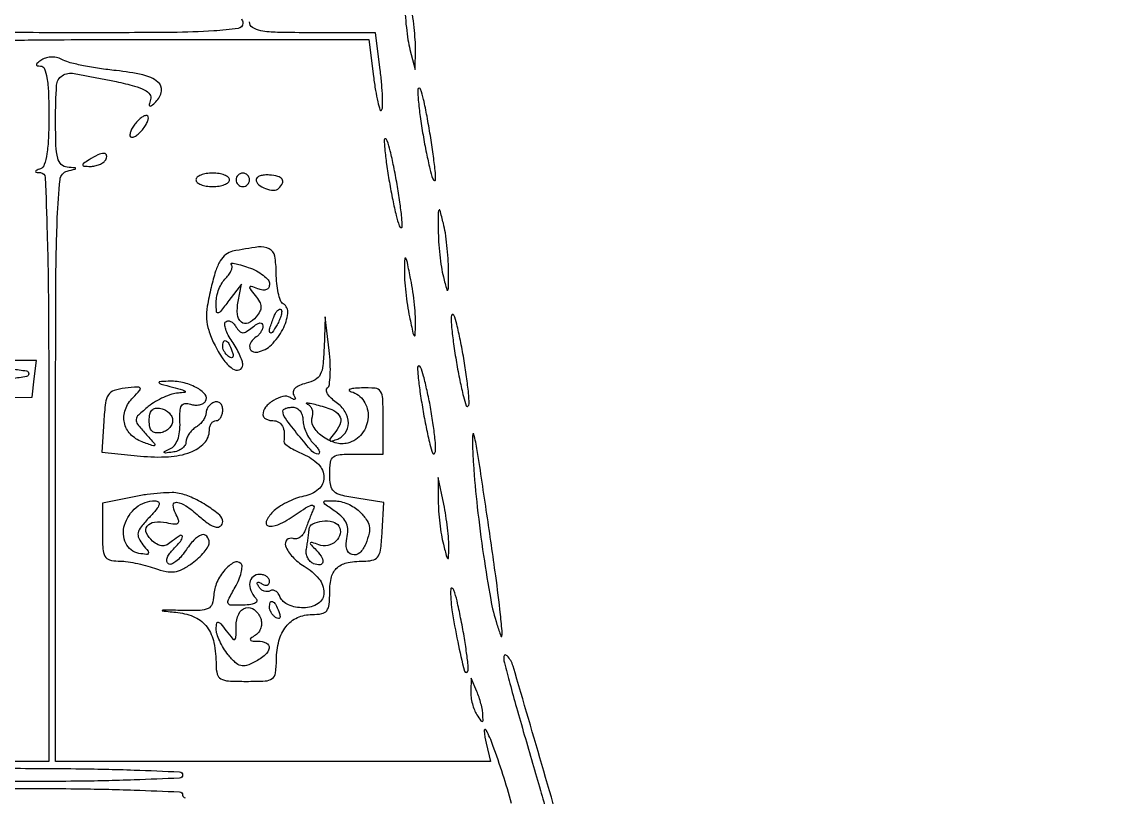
# Model space of a CAD drawing. Extents: x 23 to 255, y 40 to 184.
# Drawn here: x 220.21 to 234.03, y 136.77 to 146.58 of the extents above; entities that cross this region are included whole.
import ezdxf

# ---------------------------------------------------------------- set-up
doc = ezdxf.new("R2010")
doc.units = 0
doc.header["$MEASUREMENT"] = 0

msp = doc.modelspace()

# ---------------------------------------------------------------- linework, layer by layer
for points in [[(207.919475, 175.632891, 0.000007), (191.762556, 175.634099, 0.00002), (173.0434, 175.634494, 0.000013), (151.49745, 175.633531)], [(219.695963, 146.335651, -0.007805), (220.489615, 146.353379, -0.001681), (221.864462, 146.358), (224.600825, 146.358), (224.659444, 145.888831, 0.009391), (224.684947, 145.711801, 0.017575), (224.713269, 145.569906, 0.01536), (224.741009, 145.46682, 0.566803), (224.760363, 145.461963, 0.197951), (224.77489, 145.496852, 0.008899), (224.773018, 145.629655, 0.013786), (224.763436, 145.79059, 0.009316), (224.744044, 145.973431), (224.685425, 146.4426), (223.887812, 146.4426, -0.005094), (223.443107, 146.447131, -0.037975), (223.232955, 146.467428, -0.105499), (223.128443, 146.509466, -0.249532), (223.0902, 146.581323, -0.086643)], [(222.987622, 146.618193, -0.162057), (223.0056, 146.564181, -0.373422), (222.946632, 146.496236, -0.019998), (222.639683, 146.465047, -0.013399), (222.109617, 146.446768, -0.001919), (221.023703, 146.4426, -0.001587), (219.832431, 146.446382, -0.016699)], [(226.405429, 136.691272, 0.014375), (226.296717, 137.059178, 0.007164), (226.17104, 137.425624, 0.03781), (226.084404, 137.61947, 0.807785), (226.058697, 137.611965, 0.040843), (226.083211, 137.45385), (226.139024, 137.2212), (223.387912, 137.2212), (220.6368, 137.2212), (220.6368, 140.937397, -0.000762), (220.640278, 143.21942, -0.00909), (220.659013, 144.101836, -0.015705), (220.693322, 144.585518, -0.312891), (220.78485, 144.692283, 0.001923), (220.884355, 144.718696, 0.339035), (220.8906, 144.726847, 0.392517), (220.884165, 144.733781, 0.002113), (220.78485, 144.740786, -0.182213), (220.708984, 144.775274, -0.136469), (220.663588, 144.855976, -0.052681), (220.641814, 145.015243, -0.007652), (220.6368, 145.3428, -0.014504), (220.649438, 145.778377, -0.243005), (220.720769, 145.898795, -0.186025), (220.87164, 145.92803, -0.008199), (221.405322, 145.823818, -0.013008), (221.634729, 145.768831, -0.055416), (221.765831, 145.717681, -0.121374), (221.828745, 145.662024, -0.229407), (221.838897, 145.5966, 0.017423), (221.821794, 145.53288, 0.370725), (221.830208, 145.516823, 0.2771), (221.850989, 145.52023, 0.012879), (221.906458, 145.569763, 0.165888), (221.977448, 145.703712, 0.273164), (221.93191, 145.81948, 0.112152), (221.742247, 145.908618, 0.027965), (221.401884, 145.963566, -0.011064), (221.19225, 145.990178, -0.012352), (220.991598, 146.025262, -0.011722), (220.822619, 146.06327, -0.061756), (220.734092, 146.097407, 0.058535), (220.664779, 146.124648, 0.062446), (220.592555, 146.134295, 0.065578), (220.523397, 146.125752, 0.07771), (220.463042, 146.099592, 0.019329), (220.410324, 146.063313, 0.182385), (220.395794, 146.040574, 0.409524), (220.405268, 146.025779, 0.052943), (220.44645, 146.020895, -0.303996), (220.495573, 145.987109, -0.052909), (220.527442, 145.873004, -0.032317), (220.546729, 145.684603, -0.009352), (220.5522, 145.39215, -0.010741), (220.546141, 145.110118, -0.028397), (220.526047, 144.909321, -0.037086), (220.494196, 144.773691, -0.22427), (220.44645, 144.722029, 0.009076), (220.39063, 144.698318, 0.295955), (220.383, 144.686556, 0.382689), (220.391173, 144.677442, 0.011437), (220.44645, 144.672679, -0.38398), (220.505634, 144.612188, -0.003223), (220.530411, 143.90041, -0.005932), (220.547804, 142.845547, -0.001156), (220.5522, 140.9436), (220.5522, 137.2212), (218.5218, 137.2212)], [(219.2832, 141.824831), (220.3407, 141.8319), (220.367469, 142.06455), (220.394239, 142.2972), (216.497019, 142.2972, -0.000976)], [(227.982249, 133.08661, 0.000105), (227.20041, 135.773739, 0.000191), (226.42618, 138.428841, 0.125981), (226.349206, 138.558794, 0.10785), (226.332583, 138.569461, 0.263236), (226.318707, 138.567234, 0.178237), (226.309594, 138.552172, 0.055806), (226.307456, 138.52545, 0.056641), (226.315587, 138.469705, 0.001288), (226.384899, 138.209742, 0.002872), (226.468704, 137.905611, 0.001939), (226.567641, 137.5596, -0.000144), (226.671601, 137.200898, -0.000165), (226.770842, 136.857684, -0.000149), (226.85489, 136.566327, -0.000936)], [(217.5066, 130.1571), (217.5066, 136.8828), (219.8754, 136.8828, -0.002496), (220.894691, 136.877712, -0.006429), (221.63085, 136.860895, -0.002187), (222.206301, 136.837822, -0.401255), (222.2442, 136.7982, 0.380042), (222.277048, 136.761225, 0.009124)]]:
    msp.add_lwpolyline(points, format="xyb")
for points in [[(225.055738, 146.8233, 0.015813), (225.060547, 146.675194, 0.011254), (225.074907, 146.509751, 0.011378), (225.095777, 146.35238, 0.023646), (225.1206, 146.2311), (225.185181, 145.9773), (225.190315, 146.2311, 0.022167), (225.187394, 146.352279, 0.010166), (225.17338, 146.509751, 0.010045), (225.15189, 146.675181, 0.013675), (225.125453, 146.8233), (225.055458, 147.1617)], [(225.219902, 145.7235, 0.029621), (225.225569, 145.589948, 0.008332), (225.250197, 145.382721, 0.008369), (225.285933, 145.148947, 0.008732), (225.329028, 144.9198, 0.007329), (225.373018, 144.721236, 0.024716), (225.410021, 144.593561, 0.213673), (225.430567, 144.571619, 0.531284), (225.445513, 144.5814, 0.030949), (225.439939, 144.699227, 0.006451), (225.414731, 144.904731, 0.006748), (225.379118, 145.142866, 0.00633), (225.336387, 145.3851, 0.007539), (225.292715, 145.597973, 0.028531), (225.255881, 145.728788, 0.360364), (225.235495, 145.741217, 0.367792)], [(221.652, 145.3005, 0.033123), (221.613456, 145.247245, 0.048615), (221.587648, 145.195563, 0.060418), (221.576888, 145.152579, 0.231506), (221.585589, 145.127211, 0.262339), (221.609672, 145.120487, 0.072676), (221.647397, 145.135815, 0.053484), (221.691876, 145.168786, 0.03334), (221.7366, 145.2159, 0.033123), (221.775144, 145.269155, 0.048615), (221.800952, 145.320837, 0.060418), (221.811712, 145.363821, 0.231506), (221.803011, 145.389189, 0.262339), (221.778928, 145.395913, 0.072676), (221.741203, 145.380585, 0.053484), (221.696724, 145.347614, 0.03334)], [(224.796233, 145.089, 0.034274), (224.800815, 144.973119, 0.007808), (224.825055, 144.778095, 0.008044), (224.860209, 144.553641, 0.007748), (224.902965, 144.3276, 0.007784), (224.946946, 144.129061, 0.026151), (224.984479, 144.001361, 0.216034), (225.006087, 143.978794, 0.521685), (225.021967, 143.9892, 0.034274), (225.017385, 144.105081, 0.007808), (224.993145, 144.300105, 0.008044), (224.957991, 144.524559, 0.007748), (224.915235, 144.7506, 0.007784), (224.871254, 144.949139, 0.026151), (224.833721, 145.076839, 0.216034), (224.812113, 145.099406, 0.521685)], [(221.0598, 144.8352, 0.010223), (220.988503, 144.78703, 0.295079), (220.980636, 144.767463, 0.343021), (220.99538, 144.754576, 0.012098), (221.075957, 144.751895, 0.053738), (221.134557, 144.757675, 0.049393), (221.19235, 144.775832, 0.052761), (221.240876, 144.802881, 0.101161), (221.2713, 144.8352, 0.175918), (221.282592, 144.889427, 0.372932), (221.252494, 144.915502, 0.110887), (221.171401, 144.897294, 0.03301)], [(222.4134, 144.5814, 0.226478), (222.428868, 144.549004, 0.074992), (222.475528, 144.521651, 0.057076), (222.543908, 144.502986, 0.038131), (222.6249, 144.4968, 0.038131), (222.705892, 144.502986, 0.057076), (222.774272, 144.521651, 0.074992), (222.820932, 144.549004, 0.226478), (222.8364, 144.5814, 0.226478), (222.820932, 144.613796, 0.074992), (222.774272, 144.641149, 0.057076), (222.705892, 144.659814, 0.038131), (222.6249, 144.666, 0.038131), (222.543908, 144.659814, 0.057076), (222.475528, 144.641149, 0.074992), (222.428868, 144.613796, 0.226478)], [(222.921, 144.5814, 0.099038), (222.927459, 144.549113, 0.097945), (222.945851, 144.521651, 0.097945), (222.973313, 144.503259, 0.099038), (223.0056, 144.4968, 0.099038), (223.037887, 144.503259, 0.097945), (223.065349, 144.521651, 0.097945), (223.083741, 144.549113, 0.099038), (223.0902, 144.5814, 0.099038), (223.083741, 144.613687, 0.097945), (223.065349, 144.641149, 0.097945), (223.037887, 144.659541, 0.099038), (223.0056, 144.666, 0.099038), (222.973313, 144.659541, 0.097945), (222.945851, 144.641149, 0.097945), (222.927459, 144.613687, 0.099038)], [(223.1748, 144.585193, 0.226629), (223.204752, 144.522505, 0.078154), (223.294046, 144.470981, 0.077362), (223.395747, 144.448992, 0.214168), (223.462629, 144.474429, 0.088964), (223.507032, 144.538239, 0.267209), (223.502348, 144.589152, 0.178667), (223.449702, 144.625419, 0.043639), (223.344, 144.642739, 0.039554), (223.2792, 144.642487, 0.061297), (223.224503, 144.631092, 0.083671), (223.187463, 144.611108, 0.23126)], [(225.479019, 143.9469, 0.015866), (225.48372, 143.798794, 0.011292), (225.49799, 143.633351, 0.011417), (225.518797, 143.475981, 0.023725), (225.5436, 143.3547, 0.002665), (225.586757, 143.188802, 0.623389), (225.598857, 143.186398, 0.163212), (225.607629, 143.212139, 0.001215), (225.608181, 143.4393, 0.015866), (225.60348, 143.587406, 0.011292), (225.58921, 143.752849, 0.011417), (225.568403, 143.910219, 0.023725), (225.5436, 144.0315, 0.002665), (225.500443, 144.197398, 0.623389), (225.488343, 144.199802, 0.163212), (225.479571, 144.174061, 0.001215)], [(222.876771, 143.678214, 0.12241), (222.790908, 143.637734, 0.087934), (222.721401, 143.557068, 0.056605), (222.661843, 143.424668, 0.019105), (222.60504, 143.220556, 0.016809), (222.556844, 142.982316, 0.054522), (222.547661, 142.821543, 0.065594), (222.574009, 142.679087, 0.032783), (222.642014, 142.50854, 0.041994), (222.753171, 142.31835, 0.080055), (222.876465, 142.191863, 0.242128), (222.961286, 142.177888, 0.325569), (223.0056, 142.238731, 0.082685), (222.996712, 142.292112, 0.023928), (222.965788, 142.370024, 0.023357), (222.921945, 142.455828, 0.022984), (222.870071, 142.537647, -0.030861), (222.822225, 142.615806, -0.044221), (222.790665, 142.690614, -0.052596), (222.777802, 142.752248, -0.225208), (222.790071, 142.786671, -0.191561), (222.817052, 142.798297, -0.121945), (222.850894, 142.790929, -0.086689), (222.886916, 142.764665, -0.053619), (222.919152, 142.72319, 0.0525), (222.963319, 142.666103, 0.194167), (223.004042, 142.647728, 0.154248), (223.052411, 142.660896, 0.030221), (223.126052, 142.714849, -0.031096), (223.181378, 142.755234, -0.103961), (223.223184, 142.771028, -0.243469), (223.248468, 142.762547, -0.194792), (223.2594, 142.735552, -0.080924), (223.253163, 142.697267, -0.053435), (223.234549, 142.656654, -0.052403), (223.207163, 142.619968, -0.067923), (223.1748, 142.5933, 0.105403), (223.110936, 142.532161, 0.176126), (223.092854, 142.460896, 0.254098), (223.125926, 142.412331, 0.170731), (223.193936, 142.40295, 0.143974), (223.366779, 142.494502, 0.078142), (223.511907, 142.688719, 0.091569), (223.575458, 142.891899, 0.292361), (223.516641, 143.014173, -0.167502), (223.482528, 143.055903, -0.032547), (223.454462, 143.15054, -0.031327), (223.435053, 143.270353, -0.024496), (223.4286, 143.401993, 0.044159), (223.409508, 143.617742, 0.23683), (223.340971, 143.709485, 0.150466), (223.202828, 143.732545, 0.015913)], [(223.344, 143.264479, -0.110406), (223.333836, 143.219009, -0.187944), (223.305968, 143.192554, -0.136854), (223.259816, 143.187184, -0.050638), (223.19595, 143.203995, 0.011274), (223.110461, 143.233853, 0.403289), (223.093232, 143.225462, 0.256824), (223.096869, 143.201701, 0.007057), (223.164009, 143.11674, -0.03935), (223.217965, 143.038582, -0.121226), (223.235852, 142.977364, -0.133043), (223.222545, 142.918278, -0.051713), (223.175573, 142.848031, -0.110902), (223.074265, 142.769864, -0.292976), (222.987471, 142.781541, -0.199876), (222.937614, 142.879084, -0.066809), (222.946675, 143.042295), (222.988284, 143.259957), (222.829623, 143.053529, -0.004035), (222.721535, 142.915223, -0.192949), (222.691404, 142.898045, -0.438076), (222.673005, 142.913195, -0.011487), (222.669081, 143.031407, -0.057038), (222.677366, 143.110978, -0.0394), (222.703846, 143.197668, -0.039704), (222.743146, 143.278083, -0.062946), (222.790071, 143.338586, 0.041345), (222.833218, 143.389526, 0.060838), (222.861233, 143.44098, 0.079976), (222.870996, 143.485164, 0.213988), (222.859782, 143.514618, -0.631878), (222.863904, 143.526209, -0.072084), (222.901164, 143.524649, -0.026717), (222.975582, 143.506502, -0.010705), (223.07531, 143.474114, -0.036012), (223.178153, 143.42973, -0.045818), (223.265072, 143.373896, -0.052922), (223.325453, 143.315546, -0.175971)], [(225.050604, 143.4393, 0.022059), (225.053633, 143.318122, 0.010115), (225.067738, 143.160649, 0.009995), (225.08929, 142.995219, 0.013607), (225.115747, 142.8471, 0.001822), (225.158866, 142.6424, 0.128975), (225.174423, 142.611605, 0.676488), (225.186393, 142.615881, 0.004767), (225.190596, 142.7625, 0.022059), (225.187567, 142.883678, 0.010115), (225.173462, 143.041151, 0.009995), (225.15191, 143.206581, 0.013607), (225.125453, 143.3547, 0.001822), (225.082334, 143.5594, 0.128975), (225.066777, 143.590195, 0.676488), (225.054807, 143.585919, 0.004767)], [(223.438927, 142.747695, -0.022794), (223.375379, 142.649049, -0.582659), (223.349827, 142.65167, -0.18392), (223.347228, 142.703946, -0.013074), (223.396751, 142.843829, -0.033338), (223.419819, 142.893724, -0.064271), (223.445641, 142.929283, -0.109577), (223.469813, 142.945681, -0.299281), (223.489106, 142.941694, -0.217548), (223.498558, 142.916352, -0.045448), (223.490703, 142.86837, -0.039963), (223.470416, 142.809716, -0.028467)], [(224.034091, 142.454421, -0.016126), (224.01936, 142.231831, -0.093803), (223.986406, 142.119512, -0.150427), (223.922129, 142.053366, -0.06389), (223.80584, 142.007791, 0.039427), (223.721512, 141.979404, 0.089988), (223.665669, 141.942575, 0.149618), (223.64243, 141.90115, 0.194339), (223.649711, 141.858648, -0.031869), (223.669782, 141.821007, -0.349262), (223.665886, 141.805485, -0.283026), (223.648048, 141.803672, -0.025804), (223.607166, 141.826112, 0.198685), (223.514201, 141.84124, 0.081427), (223.393865, 141.79129, 0.07982), (223.293552, 141.704149, 0.175842), (223.2594, 141.610041, 0.167044), (223.269134, 141.581719, 0.095133), (223.296677, 141.557608, 0.075975), (223.337761, 141.541309, 0.056567), (223.3863, 141.5358, -0.128129), (223.457423, 141.51727, -0.145182), (223.506502, 141.46693, -0.105624), (223.529906, 141.383628, -0.047923), (223.526225, 141.269869, 0.260268), (223.536988, 141.243007, 0.026127), (223.594943, 141.200911, 0.027532), (223.674421, 141.155309, 0.018292), (223.770006, 141.111555, -0.099116), (223.961758, 140.983087, -0.194773), (224.03179, 140.81661, -0.225819), (223.962831, 140.666533, -0.125273), (223.777197, 140.577629, 0.039348), (223.673063, 140.54813, 0.02782), (223.561552, 140.49962, 0.028222), (223.459559, 140.440899, 0.051692), (223.385167, 140.380481, 0.095602), (223.302895, 140.258865, 0.515831), (223.337719, 140.201851, 0.13728), (223.484842, 140.232109, 0.035786), (223.692929, 140.358897, -0.015474), (223.799493, 140.429913, -0.059744), (223.871378, 140.463539, -0.280135), (223.900468, 140.456787, -0.314745), (223.905716, 140.428986, 0.007992), (223.881207, 140.372171, 0.003971), (223.851866, 140.299421, 0.00394), (223.822644, 140.223525, 0.005773), (223.798236, 140.156265, -0.065674), (223.770197, 140.100752, -0.084958), (223.730602, 140.059787, -0.102489), (223.685982, 140.039398, -0.148778), (223.643082, 140.042449, 0.290072), (223.564197, 140.026603, 0.305544), (223.547452, 139.949866, 0.09544), (223.636716, 139.810153, 0.069711), (223.7811, 139.695113, -0.086279), (223.968486, 139.535447, -0.177461), (224.032178, 139.356364, -0.250806), (223.958139, 139.221168, -0.145588), (223.776051, 139.167, -0.045631), (223.674481, 139.176289, -0.059682), (223.585521, 139.203965, -0.070374), (223.51815, 139.246331, -0.126293), (223.480549, 139.299262, 0.064187), (223.455237, 139.346196, 0.095019), (223.421394, 139.378266, 0.122149), (223.384653, 139.390685, 0.160467), (223.350443, 139.382482, -0.124034), (223.315468, 139.371403, -0.100779), (223.276418, 139.376942, -0.09064), (223.239246, 139.398354, -0.078623), (223.209874, 139.432491, -0.02762), (223.188227, 139.472273, -0.309012), (223.190889, 139.489171, -0.323892), (223.207271, 139.492298, -0.028948), (223.246329, 139.471179, 0.068937), (223.283713, 139.454667, 0.143226), (223.315309, 139.454864, 0.19028), (223.336119, 139.471244, 0.132745), (223.344, 139.500407, 0.140337), (223.334218, 139.534572, 0.099915), (223.306723, 139.563682, 0.085131), (223.265603, 139.583287, 0.06887), (223.2171, 139.59, 0.176982), (223.136277, 139.560467, 0.180739), (223.09441, 139.486057, 0.138), (223.106517, 139.385124, 0.09768), (223.170207, 139.28967, -0.207047), (223.183375, 139.256197, -0.262043), (223.166397, 139.22826, -0.094762), (223.109217, 139.209108, -0.024701), (223.012236, 139.20086, -0.013424), (222.857962, 139.199532, -0.289676), (222.821667, 139.223424, -0.231333), (222.823091, 139.270949, -0.009102), (222.909491, 139.428048, 0.030139), (222.956599, 139.522949, 0.041678), (222.986235, 139.613225, 0.047945), (222.996529, 139.687309, 0.209917), (222.980847, 139.727553, 0.331643), (222.893091, 139.740362, 0.092841), (222.778479, 139.647553, 0.070606), (222.679139, 139.4905, 0.09064), (222.638206, 139.324838, -0.06788), (222.616302, 139.215089, -0.198913), (222.566155, 139.158515, -0.106102), (222.467322, 139.134179, -0.013189), (222.244697, 139.133367, 0.000432), (222.005957, 139.138589, 0.108751), (221.985258, 139.134487, 0.767442), (221.986089, 139.129015, 0.000718), (222.184768, 139.107157, -0.081258), (222.403986, 139.046416, -0.128338), (222.553897, 138.923258, -0.109042), (222.639682, 138.726182, -0.048369), (222.6672, 138.442393, 0.062824), (222.681681, 138.327601, 0.208926), (222.727438, 138.268994, 0.111642), (222.823039, 138.242163, 0.012814), (223.0479, 138.2364, 0.012195), (223.290376, 138.242315, 0.144332), (223.378316, 138.272974, 0.20814), (223.419634, 138.34218, 0.029514), (223.431291, 138.51135, -0.061811), (223.463308, 138.75021, -0.103247), (223.553436, 138.930993, -0.1206), (223.696505, 139.042607, -0.106012), (223.882077, 139.0824, 0.043692), (224.005487, 139.093205, 0.185836), (224.067795, 139.130735, 0.143413), (224.097975, 139.207116, 0.022857), (224.1054, 139.369449, -0.062077), (224.129069, 139.559361, -0.155236), (224.201992, 139.676715, -0.135059), (224.3372, 139.740085, -0.042474), (224.561811, 139.7592, 0.081082), (224.662543, 139.775643, 0.185723), (224.720877, 139.823875, 0.100266), (224.752676, 139.922203, 0.015303), (224.769703, 140.128558), (224.788822, 140.497916), (224.447111, 140.552558, -0.018915), (224.248525, 140.592067, -0.125259), (224.15971, 140.638694, -0.16915), (224.117578, 140.715267, -0.041996), (224.1054, 140.86, -0.034307), (224.115666, 141.009439, -0.200633), (224.154862, 141.07585, -0.145673), (224.23771, 141.106308, -0.015747), (224.4438, 141.1128), (224.7822, 141.1128), (224.7822, 141.5358, 0.009151), (224.777114, 141.813694, 0.138513), (224.747793, 141.904638, 0.228755), (224.679841, 141.944807, 0.029954), (224.50725, 141.948986, 0.013183), (224.409191, 141.942895, 0.065432), (224.355389, 141.930915, 0.530679), (224.351734, 141.916316, 0.146763), (224.376375, 141.901249, -0.188576), (224.537995, 141.78337, -0.159057), (224.591199, 141.577066, -0.149148), (224.513142, 141.369184, -0.16644), (224.335318, 141.251242, -0.137941), (224.175924, 141.254171, -0.088092), (224.009475, 141.338356, -0.098875), (223.896469, 141.464707, -0.228612), (223.886164, 141.588446, 0.09561), (223.89396, 141.632341, 0.090842), (223.885121, 141.676844, 0.091463), (223.861167, 141.715079, 0.098639), (223.825697, 141.741053, -0.142963), (223.812632, 141.752499, -0.604446), (223.816496, 141.759247, -0.041584), (223.860167, 141.753995, -0.008483), (223.9362, 141.73701, -0.034055), (224.130892, 141.675755, -0.143261), (224.226873, 141.601649, -0.234868), (224.24223, 141.510737, -0.099354), (224.182185, 141.398728, 0.006956), (224.114318, 141.314154, 0.186765), (224.106143, 141.287059, 0.463137), (224.120711, 141.276502, 0.01968), (224.19, 141.296403, 0.15552), (224.299543, 141.375872, 0.160498), (224.341164, 141.503026, 0.136554), (224.300971, 141.646373, 0.104119), (224.189087, 141.765921, -0.035836), (224.123154, 141.819529, -0.065206), (224.079234, 141.87315, -0.104019), (224.062854, 141.918198, -0.277187), (224.075634, 141.948482, 0.204599), (224.10117, 141.991422, 0.021716), (224.111796, 142.1099, 0.024), (224.111505, 142.258236, 0.01702), (224.097541, 142.4241), (224.047382, 142.8471)], [(225.641705, 142.8471, 0.028987), (225.647833, 142.713551, 0.008151), (225.672845, 142.506321, 0.008189), (225.708845, 142.272547, 0.008547), (225.752028, 142.0434, 0.007769), (225.797327, 141.839776, 0.035093), (225.833829, 141.723667, 0.501167), (225.854038, 141.718142, 0.227933), (225.868495, 141.7473, 0.028987), (225.862367, 141.880849, 0.008151), (225.837355, 142.088079, 0.008189), (225.801355, 142.321853, 0.008547), (225.758172, 142.551, 0.007769), (225.712873, 142.754624, 0.035093), (225.676371, 142.870733, 0.501167), (225.656162, 142.876258, 0.227933)], [(222.86868, 142.419706, -0.036408), (222.88351, 142.370657, -0.155351), (222.880873, 142.340555, -0.32948), (222.863974, 142.330457, -0.1144), (222.835431, 142.340099, -0.061454), (222.803441, 142.365774, -0.051183), (222.776367, 142.399987, -0.053277), (222.757934, 142.437124, -0.088797), (222.7518, 142.471393, -0.079093), (222.761755, 142.533932, -0.444011), (222.789149, 142.546145, -0.168622), (222.827494, 142.510389, -0.029964)], [(225.217818, 142.2126, 0.033286), (225.222947, 142.096726, 0.007578), (225.247639, 141.901695, 0.007811), (225.283105, 141.677241, 0.007526), (225.325965, 141.4512, 0.007077), (225.373449, 141.235405, 0.038055), (225.409748, 141.120833, 0.561001), (225.430607, 141.117351, 0.17385), (225.445224, 141.1551, 0.031827), (225.440174, 141.286373, 0.009753), (225.416093, 141.483454, 0.009718), (225.380455, 141.703546, 0.010493), (225.337077, 141.9165, 0.008767), (225.292508, 142.099048, 0.031483), (225.254797, 142.212864, 0.300129), (225.233485, 142.227594, 0.414006)], [(220.2984, 142.128, -0.365646), (220.268351, 142.092403, -0.014491), (220.0869, 142.0669, -0.018502), (219.844921, 142.049044, -0.009164), (219.537, 142.0434, -0.009164), (219.229079, 142.049044, -0.018502), (218.9871, 142.0669, -0.014491), (218.805649, 142.092403, -0.365646), (218.7756, 142.128, -0.365646), (218.805649, 142.163597, -0.014491), (218.9871, 142.1891, -0.018502), (219.229079, 142.206956, -0.009164), (219.537, 142.2126, -0.009164), (219.844921, 142.206956, -0.018502), (220.0869, 142.1891, -0.014491), (220.268351, 142.163597, -0.365646)], [(222.1173, 141.9588, -0.005686), (222.244011, 141.925019, -0.132131), (222.275828, 141.906177, -0.617697), (222.270831, 141.891742, -0.018909), (222.190122, 141.884209, 0.062621), (222.106576, 141.868978, 0.029455), (222.003854, 141.829808, 0.028625), (221.899623, 141.775487, 0.035764), (221.810157, 141.71307, 0.015744), (221.685966, 141.60586, 0.182775), (221.657628, 141.549461, 0.194175), (221.674647, 141.49017, 0.018116), (221.774487, 141.371477, -0.002693), (221.887666, 141.245053, -0.286221), (221.891352, 141.223221, -0.398862), (221.874259, 141.215558, -0.003669), (221.731452, 141.266865, -0.114153), (221.583111, 141.363963, -0.14211), (221.507104, 141.509403, -0.139348), (221.520006, 141.67517, -0.10812), (221.618106, 141.82822, 0.011625), (221.70496, 141.91921, 0.380759), (221.705277, 141.947274, 0.239966), (221.673037, 141.960279, 0.0065), (221.516858, 141.944515, 0.047011), (221.376092, 141.914873, 0.175244), (221.305076, 141.861057, 0.113443), (221.267953, 141.759183, 0.01468), (221.246015, 141.526913), (221.220731, 141.137325), (221.711054, 141.086719, 0.039208), (222.06535, 141.078048, 0.07568), (222.342442, 141.135656, 0.112663), (222.518152, 141.250885, 0.193871), (222.5826, 141.41085, -0.065914), (222.588924, 141.458616, -0.083165), (222.607451, 141.499096, -0.099209), (222.634938, 141.526171, -0.146046), (222.6672, 141.5358, 0.155847), (222.699466, 141.546107, 0.097575), (222.726949, 141.575148, 0.079792), (222.745498, 141.618529, 0.061282), (222.7518, 141.66975, 0.081814), (222.743811, 141.71825, 0.123964), (222.720736, 141.753997, 0.143626), (222.6863, 141.771301, 0.126183), (222.64605, 141.76845, 0.079842), (222.605631, 141.747351, 0.068384), (222.571364, 141.713655, 0.070212), (222.548222, 141.672959, 0.094494), (222.5403, 141.631414, -0.101825), (222.531104, 141.586726, -0.05195), (222.503023, 141.53649, -0.048559), (222.461942, 141.488749, -0.052455), (222.4134, 141.4512, 0.05528), (222.364859, 141.413213, 0.049508), (222.323777, 141.36418, 0.052532), (222.295739, 141.312052, 0.097437), (222.2865, 141.265094, -0.146373), (222.273709, 141.222336, -0.084459), (222.236798, 141.182705, -0.071696), (222.181998, 141.152106, -0.059868), (222.1173, 141.135827, -0.004729), (222.026165, 141.125073, -0.255285), (222.010601, 141.131505, -0.479695), (222.013116, 141.14299, -0.007134), (222.084098, 141.176968, 0.117087), (222.141238, 141.221802, 0.078142), (222.182487, 141.294447, 0.062002), (222.206185, 141.392731, 0.036505), (222.210998, 141.513646, -0.019384), (222.211783, 141.654785, -0.119978), (222.23189, 141.723889, -0.245222), (222.273623, 141.750514, -0.098899), (222.34283, 141.742855, 0.060864), (222.400578, 141.732, 0.066144), (222.457575, 141.735874, 0.074718), (222.505224, 141.75322, 0.130467), (222.53555, 141.781914, 0.331415), (222.528272, 141.865867, 0.08983), (222.416638, 141.953423, 0.066177), (222.242468, 142.017743, 0.068266), (222.059412, 142.033391, 0.008067), (221.952083, 142.026169, 0.595179), (221.946439, 142.013317, 0.163592), (221.970883, 141.997073, 0.003255)], [(222.1173, 141.5358, -0.111169), (222.106103, 141.486062, -0.081628), (222.07381, 141.439438, -0.076288), (222.025821, 141.402966, -0.076985), (221.96925, 141.382705, -0.080835), (221.902258, 141.380767, -0.169023), (221.856271, 141.403968, -0.141833), (221.829576, 141.454397, -0.051314), (221.8212, 141.5358, -0.051314), (221.829576, 141.617203, -0.141833), (221.856271, 141.667632, -0.169023), (221.902258, 141.690833, -0.080835), (221.96925, 141.688895, -0.076985), (222.025821, 141.668634, -0.076288), (222.07381, 141.632162, -0.081628), (222.106103, 141.585538, -0.111169)], [(223.767, 141.541843, 0.066533), (223.776645, 141.469681, 0.039086), (223.806052, 141.387561, 0.038394), (223.849051, 141.308618, 0.052522), (223.899943, 141.245743, -0.026586), (223.945901, 141.194619, -0.066692), (223.971881, 141.151852, -0.16881), (223.973985, 141.125019, -0.341009), (223.958153, 141.1128, -0.214059), (223.883665, 141.146221, -0.010985), (223.708205, 141.352298, -0.012658), (223.544258, 141.564398, -0.159513), (223.5132, 141.659274, -0.242938), (223.522258, 141.676817, -0.068021), (223.550477, 141.691568, -0.052271), (223.591494, 141.701666, -0.034251), (223.6401, 141.705, -0.127718), (223.688495, 141.692433, -0.100747), (223.729723, 141.657073, -0.089419), (223.757441, 141.604177, -0.076226)], [(225.923958, 140.9859, 0.011863), (225.972367, 140.440546, 0.008379), (226.051507, 139.830536, 0.007686), (226.141996, 139.273861, 0.034929), (226.222048, 138.9555, 0.004813), (226.271982, 138.807694, 0.712588), (226.284584, 138.80773, 0.107176), (226.289192, 138.847227, 0.001568), (226.265468, 139.0824, 0.008561), (226.205985, 139.572442, 0.00226), (226.093946, 140.353707, 0.001162), (225.973029, 141.15769, 0.031834), (225.927354, 141.3666, 0.794461), (225.916871, 141.366067, 0.042115), (225.911366, 141.307116, 0.013327), (225.913751, 141.172667, 0.005106)], [(225.478738, 140.5206, 0.017652), (225.48352, 140.388754, 0.011465), (225.497907, 140.236926, 0.011532), (225.5188, 140.089174, 0.021412), (225.5436, 139.9707, 0.001786), (225.585538, 139.808314, 0.194683), (225.598768, 139.790577, 0.571937), (225.609194, 139.796188, 0.003445), (225.613315, 139.9284, 0.025546), (225.610512, 140.03291, 0.00988), (225.59638, 140.177177, 0.009751), (225.574878, 140.33324, 0.011889), (225.548453, 140.4783), (225.478458, 140.8167)], [(221.63085, 140.572361), (221.229, 140.492242), (221.229, 140.125721, 0.013985), (221.234941, 139.913352, 0.110752), (221.261626, 139.819329, 0.204231), (221.318908, 139.773879, 0.067052), (221.427876, 139.7592, -0.033708), (221.52264, 139.752804, -0.015255), (221.645441, 139.732319, -0.015024), (221.774195, 139.702737, -0.019887), (221.889253, 139.667691, 0.031648), (222.035228, 139.626953, 0.085608), (222.142332, 139.622872, 0.088722), (222.242361, 139.654881, 0.035713), (222.364519, 139.731141, 0.029258), (222.446148, 139.798235, 0.033451), (222.515564, 139.871645, 0.035588), (222.564901, 139.940837, 0.131537), (222.579941, 139.99185, 0.184294), (222.551893, 140.071304, 0.310133), (222.486409, 140.089109, 0.122138), (222.386403, 140.023724, 0.042185), (222.279196, 139.886826, -0.033642), (222.220758, 139.809521, -0.050831), (222.159337, 139.751764, -0.065166), (222.104034, 139.719883, -0.241108), (222.065097, 139.72302, -0.216131), (222.0463, 139.751003, -0.113746), (222.048893, 139.793659, -0.077858), (222.073352, 139.845258, -0.046872), (222.116651, 139.897537, 0.020071), (222.218139, 140.007517, 0.176681), (222.240795, 140.068564, 0.592203), (222.214246, 140.083313, 0.03263), (222.1173, 140.013, -0.045511), (222.047497, 139.965064, -0.127623), (221.990588, 139.950112, -0.128375), (221.933797, 139.964752, -0.046302), (221.864431, 140.012227, -0.110148), (221.787479, 140.111654, -0.277499), (221.796454, 140.199229, -0.207454), (221.887185, 140.25096, -0.07463), (222.038938, 140.244902, 0.017906), (222.149497, 140.227844, 0.23723), (222.187141, 140.241525, 0.294717), (222.193744, 140.277171, 0.025344), (222.152299, 140.365042, -0.120362), (222.126629, 140.464811, -0.452731), (222.168799, 140.502763, -0.123699), (222.283606, 140.459079, -0.028678), (222.447199, 140.33025, 0.029015), (222.571965, 140.232133, 0.093422), (222.667887, 140.189057, 0.2347), (222.725889, 140.202349, 0.224792), (222.7518, 140.25707, 0.220998), (222.713735, 140.338986, 0.030976), (222.559959, 140.453205, 0.034937), (222.374469, 140.556251, 0.054773), (222.2019, 140.614935, 0.057918), (222.110764, 140.624324, 0.015342), (221.964359, 140.617917, 0.015354), (221.797109, 140.60027, 0.015243)], [(221.82353, 140.31158, 0.01997), (221.719117, 140.191143, 0.111972), (221.682157, 140.114883, 0.169719), (221.689567, 140.046507, 0.062216), (221.74264, 139.963422, -0.012294), (221.806812, 139.882112, -0.278713), (221.809666, 139.853649, -0.324682), (221.786301, 139.840909, -0.014966), (221.691607, 139.856057, -0.239651), (221.526061, 139.984267, -0.186518), (221.509309, 140.21463, -0.14808), (221.657567, 140.435945, -0.173341), (221.894417, 140.5206, -0.164197), (221.937254, 140.506143, -0.322198), (221.947248, 140.47342, -0.0923), (221.91345, 140.413146, -0.014767)], [(224.480057, 140.387657, -0.036881), (224.567539, 140.286222, -0.110831), (224.604369, 140.20312, -0.107534), (224.602722, 140.110758, -0.033597), (224.561649, 139.977619, -0.114056), (224.484799, 139.863716, -0.262601), (224.387663, 139.840303, -0.273896), (224.320612, 139.910985, -0.118109), (224.322064, 140.045757, 0.05908), (224.335346, 140.149048, 0.103483), (224.318593, 140.23326, 0.095257), (224.268072, 140.308302, 0.044354), (224.177952, 140.384157, -0.003544), (224.04518, 140.478563, -0.216263), (224.031056, 140.503253, -0.432417), (224.044655, 140.518676, -0.007982), (224.165133, 140.5206, -0.060872), (224.244534, 140.510897, -0.039085), (224.332709, 140.481548, -0.038922), (224.415833, 140.438563, -0.057649)], [(224.221725, 140.199311, -0.196139), (224.237968, 140.102486, -0.152342), (224.184068, 140.009109, -0.133528), (224.079681, 139.954837, -0.14548), (223.965888, 139.963385, 0.007887), (223.881361, 139.994061, 0.27606), (223.861567, 139.989917, 0.411888), (223.860842, 139.973593, 0.011154), (223.91505, 139.916492, -0.042212), (223.996351, 139.819446, -0.171626), (224.016808, 139.746388, -0.379017), (223.982762, 139.712754, -0.105676), (223.902244, 139.725404, -0.105915), (223.859051, 139.753546, -0.082826), (223.826587, 139.799306, -0.078922), (223.809606, 139.855345, -0.082091), (223.811171, 139.913099, 0.007912), (223.82217, 139.975274, 0.005792), (223.832483, 140.044593, 0.005855), (223.840722, 140.110488, 0.012888), (223.845127, 140.16105, -0.268799), (223.890698, 140.229656, -0.089752), (224.010971, 140.264277, -0.083137), (224.143375, 140.255706, -0.199247)], [(225.63615, 139.403814, 0.04692), (225.651599, 139.142234, 0.012887), (225.724961, 138.735698, 0.010654), (225.810048, 138.364988, 0.747201), (225.851743, 138.3633, 0.108711), (225.858227, 138.421338, 0.00652), (225.83734, 138.597007, 0.009531), (225.805494, 138.807089, 0.006879), (225.762308, 139.0401, 0.007826), (225.716143, 139.253887, 0.026394), (225.676488, 139.391224, 0.220556), (225.653352, 139.415176, 0.515733)], [(223.46088, 139.120306, -0.036408), (223.47571, 139.071257, -0.155351), (223.473073, 139.041155, -0.32948), (223.456174, 139.031057, -0.1144), (223.427631, 139.040699, -0.061454), (223.395641, 139.066374, -0.051183), (223.368567, 139.100587, -0.053277), (223.350134, 139.137724, -0.088797), (223.344, 139.171993, -0.079093), (223.353955, 139.234532, -0.444011), (223.381349, 139.246745, -0.168622), (223.419694, 139.210989, -0.029964)], [(223.232083, 139.031562, -0.089203), (223.243027, 138.974183, -0.07897), (223.234103, 138.913946, -0.080028), (223.207153, 138.860147, -0.095843), (223.165978, 138.821357, 0.017031), (223.106782, 138.780987, 0.340732), (223.101083, 138.761273, 0.290203), (223.119051, 138.748157, 0.014226), (223.19595, 138.745295, -0.109418), (223.30391, 138.720391, -0.32704), (223.337791, 138.657471, -0.185053), (223.289745, 138.570387, -0.052366), (223.159319, 138.481915, -0.044077), (223.054517, 138.437197, -0.145486), (222.980233, 138.435246, -0.127221), (222.911027, 138.474482, -0.030331), (222.820919, 138.57291, -0.032466), (222.762287, 138.655781, -0.029989), (222.713145, 138.747717, -0.031313), (222.679467, 138.834983, -0.081456), (222.669891, 138.901422, -0.032121), (222.675763, 138.971485, -0.429167), (222.694758, 138.984822, -0.173291), (222.725738, 138.966176, -0.009567), (222.796791, 138.87588, 0.008245), (222.878026, 138.772081, 0.354449), (222.903567, 138.766664, 0.275202), (222.919204, 138.791526, 0.006077), (222.921, 138.93933, -0.108845), (222.95387, 139.088535, -0.215468), (223.043729, 139.166191, -0.248757), (223.150499, 139.144615, -0.130073)], [(225.889242, 138.1095, 0.04208), (225.89344, 138.035439, 0.028709), (225.910047, 137.952726, 0.029001), (225.935494, 137.874239, 0.050598), (225.9666, 137.8134, 0.006504), (226.016729, 137.738001, 0.247646), (226.034166, 137.7288, 0.411928), (226.045022, 137.739572, 0.011111), (226.043958, 137.8134, 0.038039), (226.037106, 137.87396, 0.016709), (226.019316, 137.952726, 0.016424), (225.994782, 138.035426, 0.021159), (225.9666, 138.1095), (225.893892, 138.2787)], [(222.2442, 137.052, -0.401255), (222.206301, 137.012378, -0.002187), (221.63085, 136.989305, -0.006429), (220.894691, 136.972488, -0.002496), (219.8754, 136.9674, -0.002496), (218.856109, 136.972488, -0.006429), (218.11995, 136.989305, -0.002187), (217.544499, 137.012378, -0.401255), (217.5066, 137.052, -0.401255), (217.544499, 137.091622, -0.002187), (218.11995, 137.114695, -0.006429), (218.856109, 137.131512, -0.002496), (219.8754, 137.1366, -0.002496), (220.894691, 137.131512, -0.006429), (221.63085, 137.114695, -0.002187), (222.206301, 137.091622, -0.401255)]]:
    msp.add_lwpolyline(points, format="xyb", close=True)

doc.saveas('drawing.dxf')
